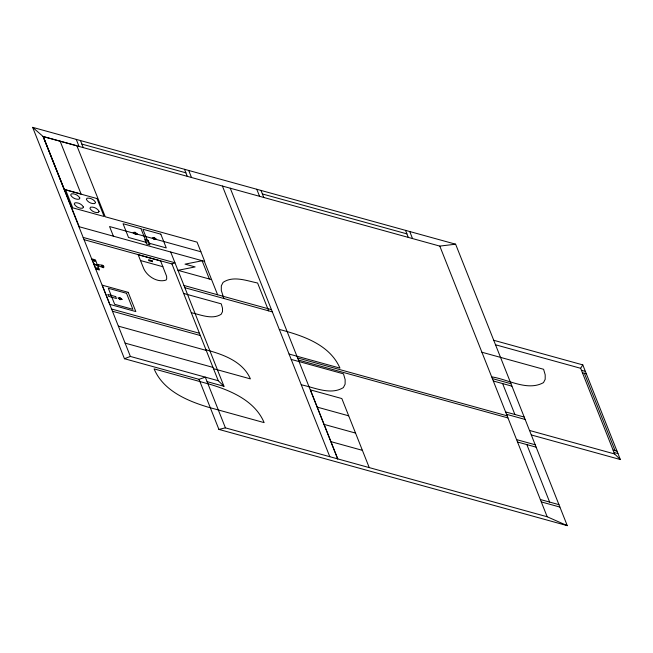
<?xml version="1.0" encoding="UTF-8"?>
<svg xmlns="http://www.w3.org/2000/svg" width="653" height="653" viewBox="0 0 653 653"><rect width="100%" height="100%" fill="white"/><g stroke="black" fill="none" stroke-linecap="round" stroke-linejoin="round"><path stroke-width="0.98" d="M531.297 434.947L620.35 459.549L614.644 453.974L580.648 368.292L582.794 364.888L493.741 340.286M84.049 239.667L171.935 263.943L174.971 262.784L83.16 237.423M124.445 358.717L199.034 379.328L218.91 429.413L567.286 525.657L455.614 244.198L32.65 127.343L124.445 358.717L130.388 356.448L218.273 380.732L223.971 386.298L207.074 381.63M199.034 379.328L205.295 377.14L225.416 427.862L547.181 516.76L567.286 525.657M218.91 429.413L225.416 427.862M202.259 260.743L185.036 264.139L195.125 266.922L177.959 270.326L211.588 279.615M32.65 127.343L43.122 136.518L439.796 246.099L455.614 244.198M130.388 356.448L43.122 136.518L76.858 145.733L105.264 216.78L197.075 242.149L204.724 261.42L78.891 226.656M81.854 144.076L185.893 172.825M262.375 193.949L406.917 233.88M200.887 251.764L109.565 226.534L113.377 236.149M495.521 344.776L580.648 368.292M581.448 370.3L585.366 371.386M582.403 372.7L586.321 373.785M481.906 352.236L543.598 369.28L545.214 374.863L545.182 379.311L543.5 382.617C527.355 391.563 508.001 379.271 491.676 376.871M140.477 260.531L143.807 268.799C147.439 276.603 157.667 282.92 166.05 280.072L166.703 278.872L166.605 276.268L160.605 260.963L138.191 254.768L140.477 260.531L162.891 266.726M92.359 259.967L95.787 260.947M183.966 285.475L271.452 309.636M184.864 287.72L272.342 311.881M93.779 263.559C94.824 266.057 105.5 263.183 103.705 267.738L94.122 264.424M95.55 268.016L98.97 268.963M492.362 378.593L510.973 383.735M183.648 293.458L221.245 303.841L222.51 308.208L222.485 311.685L221.163 314.273C212.143 319.978 200.765 314.713 191.28 312.714M493.317 381.001L511.936 386.143M279.296 329.422C302.429 335.536 329.626 344.327 339.96 368.104L289.067 354.04M505.585 411.912L524.196 417.055M506.532 414.312L525.151 419.455M297.597 357.934L507.136 415.822M298.429 360.032L507.969 417.92M111.557 308.991L199.443 333.275M291.189 359.403L343.478 373.843L345.151 379.605L345.111 384.193L343.372 387.596C330.573 395.498 314.599 387.515 301.27 384.805M112.447 311.236L200.332 335.52M613.102 450.072L617.02 451.158M614.049 452.48L617.975 453.566M529.518 430.458L614.644 453.974M206.013 349.828C223.089 354.399 242.834 361.387 250.401 378.887L213.49 368.692M118.356 326.133L206.234 350.408M516.58 439.624L535.191 444.766M517.527 442.024L536.146 447.166M125.098 343.119L212.984 367.394M317.26 407.129L348.694 415.822M324.108 424.393L355.542 433.078M330.949 441.648L362.391 450.341M540.341 499.512L558.96 504.655M541.296 501.92L559.907 507.063M43.139 136.55L79.282 226.762M582.794 364.888L620.35 459.549M584.362 373.247L615.061 450.619M502.622 383.572L514.89 414.484M526.84 444.595L549.646 502.084M439.796 246.099L547.181 516.76M409.725 231.513L412.525 238.565M405.513 230.354L408.313 237.406M260.98 190.423L263.779 197.475M369.239 467.597L341.846 398.559L310.412 389.874L337.797 458.912M256.776 189.264L259.567 196.316M230.264 188.219L337.642 458.871M222.412 186.048L329.798 456.7M268.644 310.861L257.6 283.01C246.597 280.766 233.309 275.452 223.081 282.382L221.326 285.818L221.294 290.438L223.865 298.494M188.701 170.457L191.5 177.51M184.497 169.298L187.297 176.343M204.332 261.322L217.604 294.764M202.087 260.702L209.352 279.002M170.694 252.017L223.971 386.298M171.935 263.943L218.273 380.732M80.458 140.55L83.249 147.602M76.254 139.391L79.046 146.443M60.125 141.211L81.078 194.014L64.263 189.37L43.31 136.567M98.268 264.8L98.611 265.665M97.199 264.506L95.354 259.853L91.934 258.914L95.958 269.036L99.378 269.983L97.542 265.371M79.821 198.022L79.127 199.222C75.903 199.712 72.205 197.9 70.655 195.051L71.348 193.851C74.573 193.361 78.278 195.174 79.821 198.022M83.388 207.001L82.694 208.201C79.47 208.682 75.764 206.879 74.222 204.022L74.915 202.822C78.131 202.34 81.837 204.144 83.388 207.001M95.518 202.357L94.824 203.565C91.6 204.046 87.894 202.242 86.351 199.385L87.045 198.186C90.269 197.704 93.975 199.508 95.518 202.357M99.076 211.335L98.383 212.535C95.158 213.017 91.461 211.213 89.91 208.356L90.604 207.156C93.828 206.674 97.534 208.478 99.076 211.335M97.379 268.089C97.468 269.142 96.113 267.24 97.379 268.089M94.105 260.482L94.579 261.037L94.105 260.482M103.394 266.775L103.19 267.371C101.076 266.979 101.795 263.135 103.394 266.775M136.297 233.652C133.457 234.631 134.02 230.754 136.297 233.652M137.171 233.97L135.236 234.256L133.09 232.484L135.032 232.199L137.171 233.97M155.479 238.949C152.639 239.929 153.202 236.051 155.479 238.949M156.353 239.267L154.41 239.553L152.271 237.79L154.214 237.504L156.353 239.267M122.029 299.376L120.087 299.662L117.948 297.899L119.891 297.613L122.029 299.376M121.156 299.058C118.307 300.037 118.879 296.16 121.156 299.058M97.003 198.553L65.61 189.884L72.736 207.834L104.121 216.502L97.003 198.553M140.991 228.664L123.066 223.718L128.527 237.48L146.452 242.434L140.991 228.664M160.818 234.174L142.893 229.219L148.353 242.981L166.278 247.936L160.818 234.174M148.174 240.418L144.811 239.488L146.59 243.977L149.953 244.908L148.174 240.418M152.133 260.751L148.566 259.763L148.949 260.743L152.516 261.722L152.133 260.751M128.192 292.34L102.252 285.173L109.875 304.404L135.824 311.571L128.192 292.34M126.535 293.311L108.316 288.275L114.675 304.306L132.894 309.334L126.535 293.311M115.695 296.593L107.843 294.421L108.61 296.348L116.454 298.519L115.695 296.593M210.609 384.503L154.1 368.896C163.185 390.478 186.611 400.632 207.63 407.015L264.139 422.622C255.054 401.04 231.627 390.886 210.609 384.503"/></g></svg>
